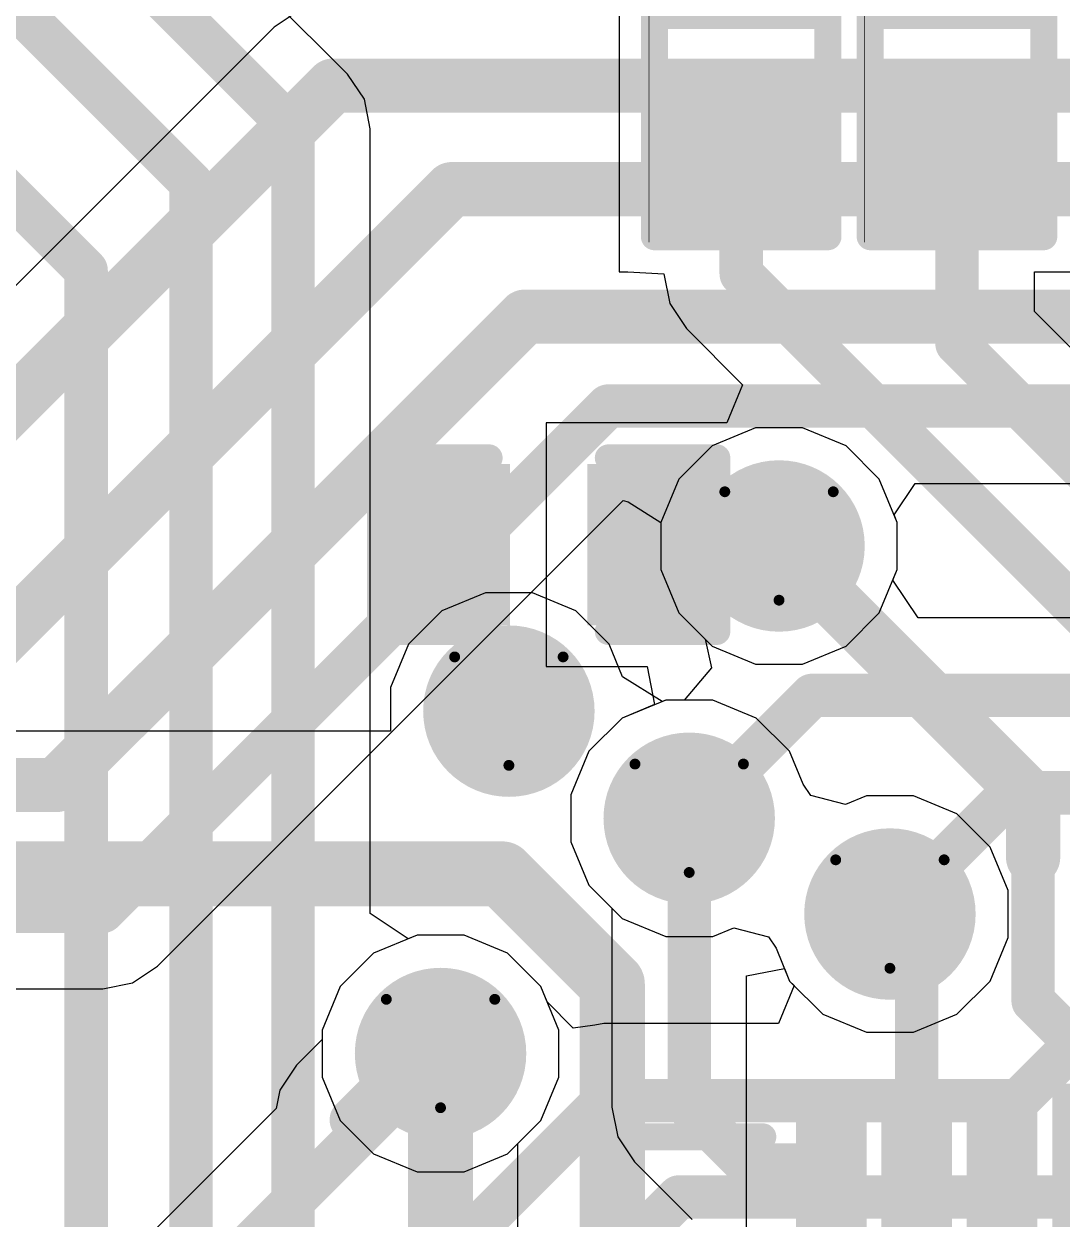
# Model space of a CAD drawing. Header units: inches. Extents: x -6 to 385, y -2 to 102.
# Drawn here: x 42.39 to 47.25, y 37.41 to 43.01 of the extents above; entities that cross this region are included whole.
import ezdxf

# ---------------------------------------------------------------- set-up
doc = ezdxf.new("R2010")
doc.units = ezdxf.units.IN
for name, color, linetype in [('Bottom Layer', 5, 'Continuous'), ('Bottom Overlay', 54, 'Continuous'), ('Bottom Paste', 16, 'Continuous'), ('Bottom Solder', 6, 'Continuous'), ('Drill Drawing', 1, 'Continuous'), ('Layer 1', 16, 'Continuous'), ('Layer 2', 76, 'Continuous'), ('Top Layer', 1, 'Continuous'), ('Top Solder', 216, 'Continuous'), ('Via Holes', 16, 'Continuous')]:
    doc.layers.add(name, color=color, linetype=linetype)

# ---------------------------------------------------------------- blocks, each defined once
blk = doc.blocks.new('56_QFN__7_7__B_10')
at = {"layer": 'Bottom Layer'}
for points in [[(1.91, -3.1), (1.91, -3.75), (1.69, -3.75), (1.69, -3.1)], [(2.31, -3.1), (2.31, -3.75), (2.09, -3.75), (2.09, -3.1)], [(2.71, -3.1), (2.71, -3.75), (2.49, -3.75), (2.49, -3.1)]]:
    blk.add_hatch(color=5, dxfattribs=at).paths.add_polyline_path(points)
at = {"layer": 'Bottom Paste'}
for points in [[(1.91, -3.1), (1.91, -3.75), (1.69, -3.75), (1.69, -3.1)], [(2.31, -3.1), (2.31, -3.75), (2.09, -3.75), (2.09, -3.1)], [(2.71, -3.1), (2.71, -3.75), (2.49, -3.75), (2.49, -3.1)]]:
    blk.add_hatch(color=16, dxfattribs=at).paths.add_polyline_path(points)
at = {"layer": 'Bottom Solder'}
for points in [[(1.565, -3.045), (1.565, -3.805), (1.235, -3.805), (1.235, -3.045)], [(1.965, -3.045), (1.965, -3.805), (1.635, -3.805), (1.635, -3.045)], [(2.365, -3.045), (2.365, -3.805), (2.035, -3.805), (2.035, -3.045)], [(2.765, -3.045), (2.765, -3.805), (2.435, -3.805), (2.435, -3.045)]]:
    blk.add_hatch(color=6, dxfattribs=at).paths.add_polyline_path(points)
at = {"layer": 'Bottom Overlay'}
for points in [[(3.556, -2.9464, 0.127, 0.127, 0), (3.556, -3.556, 0.127, 0.127, 0)], [(3.556, -3.556, 0.127, 0.127, 0), (2.921, -3.556, 0.127, 0.127, 0)]]:
    blk.add_lwpolyline(points, format="xyseb", dxfattribs=at)
for points in [[(2.8893, -3.556, 0.0635, 0.0635, 1), (2.9527, -3.556, 0.0635, 0.0635, 1)], [(3.5242, -3.556, 0.0635, 0.0635, 1), (3.5877, -3.556, 0.0635, 0.0635, 1)], [(3.5242, -3.556, 0.0635, 0.0635, 1), (3.5877, -3.556, 0.0635, 0.0635, 1)]]:
    blk.add_lwpolyline(points, format="xyseb", close=True, dxfattribs=at)
blk = doc.blocks.new('R___0402_B_20')
at = {"layer": 'Bottom Layer'}
for points in [[(-0.2413, 0.3175), (-0.2413, -0.3175), (-0.6985, -0.3175), (-0.6985, 0.3175)], [(0.6985, 0.3175), (0.6985, -0.3175), (0.2413, -0.3175), (0.2413, 0.3175)]]:
    blk.add_hatch(color=5, dxfattribs=at).paths.add_polyline_path(points)
at = {"layer": 'Bottom Paste'}
for points in [[(-0.2413, 0.3175), (-0.2413, -0.3175), (-0.6985, -0.3175), (-0.6985, 0.3175)], [(0.6985, 0.3175), (0.6985, -0.3175), (0.2413, -0.3175), (0.2413, 0.3175)]]:
    blk.add_hatch(color=16, dxfattribs=at).paths.add_polyline_path(points)
at = {"layer": 'Bottom Solder'}
for points in [[(-0.1863, 0.3725), (-0.1863, -0.3725), (-0.7535, -0.3725), (-0.7535, 0.3725)], [(0.7535, 0.3725), (0.7535, -0.3725), (0.1863, -0.3725), (0.1863, 0.3725)]]:
    blk.add_hatch(color=6, dxfattribs=at).paths.add_polyline_path(points)
at = {"layer": 'Bottom Overlay'}
for points in [[(-0.7874, 0.4064, 0.127, 0.127, 0), (-0.7874, -0.4064, 0.127, 0.127, 0)], [(-0.7874, 0.4064, 0.127, 0.127, 0), (0.7874, 0.4064, 0.127, 0.127, 0)], [(0.7874, 0.4064, 0.127, 0.127, 0), (0.7874, -0.4064, 0.127, 0.127, 0)], [(-0.8128, 0.4318, 0.00323, 0.00323, 0), (0.8128, 0.4318, 0.00323, 0.00323, 0)], [(-0.7874, -0.4064, 0.127, 0.127, 0), (0.7874, -0.4064, 0.127, 0.127, 0)]]:
    blk.add_lwpolyline(points, format="xyseb", dxfattribs=at)
for points in [[(-0.8191, 0.4064, 0.0635, 0.0635, 1), (-0.7556, 0.4064, 0.0635, 0.0635, 1)], [(-0.8191, 0.4064, 0.0635, 0.0635, 1), (-0.7556, 0.4064, 0.0635, 0.0635, 1)], [(0.7556, 0.4064, 0.0635, 0.0635, 1), (0.8191, 0.4064, 0.0635, 0.0635, 1)], [(0.7556, 0.4064, 0.0635, 0.0635, 1), (0.8191, 0.4064, 0.0635, 0.0635, 1)], [(-0.8136, 0.4318, 0.00161, 0.00161, 1), (-0.812, 0.4318, 0.00161, 0.00161, 1)], [(0.812, 0.4318, 0.00161, 0.00161, 1), (0.8136, 0.4318, 0.00161, 0.00161, 1)], [(-0.8191, -0.4064, 0.0635, 0.0635, 1), (-0.7556, -0.4064, 0.0635, 0.0635, 1)], [(-0.8191, -0.4064, 0.0635, 0.0635, 1), (-0.7556, -0.4064, 0.0635, 0.0635, 1)], [(0.7556, -0.4064, 0.0635, 0.0635, 1), (0.8191, -0.4064, 0.0635, 0.0635, 1)], [(0.7556, -0.4064, 0.0635, 0.0635, 1), (0.8191, -0.4064, 0.0635, 0.0635, 1)]]:
    blk.add_lwpolyline(points, format="xyseb", close=True, dxfattribs=at)
blk = doc.blocks.new('R___0402_B_33')
at = {"layer": 'Bottom Layer'}
for points in [[(-0.2413, 0.3175), (-0.2413, -0.3175), (-0.6985, -0.3175), (-0.6985, 0.3175)], [(0.6985, 0.3175), (0.6985, -0.3175), (0.2413, -0.3175), (0.2413, 0.3175)]]:
    blk.add_hatch(color=5, dxfattribs=at).paths.add_polyline_path(points)
at = {"layer": 'Bottom Paste'}
for points in [[(-0.2413, 0.3175), (-0.2413, -0.3175), (-0.6985, -0.3175), (-0.6985, 0.3175)], [(0.6985, 0.3175), (0.6985, -0.3175), (0.2413, -0.3175), (0.2413, 0.3175)]]:
    blk.add_hatch(color=16, dxfattribs=at).paths.add_polyline_path(points)
at = {"layer": 'Bottom Solder'}
for points in [[(-0.1863, 0.3725), (-0.1863, -0.3725), (-0.7535, -0.3725), (-0.7535, 0.3725)], [(0.7535, 0.3725), (0.7535, -0.3725), (0.1863, -0.3725), (0.1863, 0.3725)]]:
    blk.add_hatch(color=6, dxfattribs=at).paths.add_polyline_path(points)
at = {"layer": 'Bottom Overlay'}
for points in [[(-0.7874, 0.4064, 0.127, 0.127, 0), (-0.7874, -0.4064, 0.127, 0.127, 0)], [(-0.7874, 0.4064, 0.127, 0.127, 0), (0.7874, 0.4064, 0.127, 0.127, 0)], [(0.7874, 0.4064, 0.127, 0.127, 0), (0.7874, -0.4064, 0.127, 0.127, 0)], [(-0.8128, 0.4318, 0.00323, 0.00323, 0), (0.8128, 0.4318, 0.00323, 0.00323, 0)], [(-0.7874, -0.4064, 0.127, 0.127, 0), (0.7874, -0.4064, 0.127, 0.127, 0)]]:
    blk.add_lwpolyline(points, format="xyseb", dxfattribs=at)
for points in [[(-0.8191, 0.4064, 0.0635, 0.0635, 1), (-0.7556, 0.4064, 0.0635, 0.0635, 1)], [(-0.8191, 0.4064, 0.0635, 0.0635, 1), (-0.7556, 0.4064, 0.0635, 0.0635, 1)], [(0.7556, 0.4064, 0.0635, 0.0635, 1), (0.8191, 0.4064, 0.0635, 0.0635, 1)], [(0.7556, 0.4064, 0.0635, 0.0635, 1), (0.8191, 0.4064, 0.0635, 0.0635, 1)], [(-0.8136, 0.4318, 0.00161, 0.00161, 1), (-0.812, 0.4318, 0.00161, 0.00161, 1)], [(0.812, 0.4318, 0.00161, 0.00161, 1), (0.8136, 0.4318, 0.00161, 0.00161, 1)], [(-0.8191, -0.4064, 0.0635, 0.0635, 1), (-0.7556, -0.4064, 0.0635, 0.0635, 1)], [(-0.8191, -0.4064, 0.0635, 0.0635, 1), (-0.7556, -0.4064, 0.0635, 0.0635, 1)], [(0.7556, -0.4064, 0.0635, 0.0635, 1), (0.8191, -0.4064, 0.0635, 0.0635, 1)], [(0.7556, -0.4064, 0.0635, 0.0635, 1), (0.8191, -0.4064, 0.0635, 0.0635, 1)]]:
    blk.add_lwpolyline(points, format="xyseb", close=True, dxfattribs=at)
blk = doc.blocks.new('C___0402_B_68')
at = {"layer": 'Bottom Layer'}
for points in [[(-0.2413, 0.3175), (-0.2413, -0.3175), (-0.6985, -0.3175), (-0.6985, 0.3175)], [(0.6985, 0.3175), (0.6985, -0.3175), (0.2413, -0.3175), (0.2413, 0.3175)]]:
    blk.add_hatch(color=5, dxfattribs=at).paths.add_polyline_path(points)
at = {"layer": 'Bottom Paste'}
for points in [[(-0.2413, 0.3175), (-0.2413, -0.3175), (-0.6985, -0.3175), (-0.6985, 0.3175)], [(0.6985, 0.3175), (0.6985, -0.3175), (0.2413, -0.3175), (0.2413, 0.3175)]]:
    blk.add_hatch(color=16, dxfattribs=at).paths.add_polyline_path(points)
at = {"layer": 'Bottom Solder'}
for points in [[(-0.1813, 0.3775), (-0.1813, -0.3775), (-0.7585, -0.3775), (-0.7585, 0.3775)], [(0.7585, 0.3775), (0.7585, -0.3775), (0.1813, -0.3775), (0.1813, 0.3775)]]:
    blk.add_hatch(color=6, dxfattribs=at).paths.add_polyline_path(points)
at = {"layer": 'Bottom Overlay'}
for points in [[(-0.7874, -0.4064, 0.127, 0.127, 0), (-0.7874, 0.4064, 0.127, 0.127, 0)], [(-0.7874, 0.4064, 0.127, 0.127, 0), (-0.2794, 0.4064, 0.127, 0.127, 0)], [(0.2794, 0.4064, 0.127, 0.127, 0), (0.7874, 0.4064, 0.127, 0.127, 0)], [(0.7874, -0.4064, 0.127, 0.127, 0), (0.7874, 0.4064, 0.127, 0.127, 0)], [(-0.7874, -0.4064, 0.127, 0.127, 0), (-0.2794, -0.4064, 0.127, 0.127, 0)], [(0.2794, -0.4064, 0.127, 0.127, 0), (0.7874, -0.4064, 0.127, 0.127, 0)]]:
    blk.add_lwpolyline(points, format="xyseb", dxfattribs=at)
for points in [[(-0.8191, 0.4064, 0.0635, 0.0635, 1), (-0.7556, 0.4064, 0.0635, 0.0635, 1)], [(-0.8191, 0.4064, 0.0635, 0.0635, 1), (-0.7556, 0.4064, 0.0635, 0.0635, 1)], [(-0.3111, 0.4064, 0.0635, 0.0635, 1), (-0.2477, 0.4064, 0.0635, 0.0635, 1)], [(0.2477, 0.4064, 0.0635, 0.0635, 1), (0.3111, 0.4064, 0.0635, 0.0635, 1)], [(0.7556, 0.4064, 0.0635, 0.0635, 1), (0.8191, 0.4064, 0.0635, 0.0635, 1)], [(0.7556, 0.4064, 0.0635, 0.0635, 1), (0.8191, 0.4064, 0.0635, 0.0635, 1)], [(-0.8191, -0.4064, 0.0635, 0.0635, 1), (-0.7556, -0.4064, 0.0635, 0.0635, 1)], [(-0.8191, -0.4064, 0.0635, 0.0635, 1), (-0.7556, -0.4064, 0.0635, 0.0635, 1)], [(-0.3111, -0.4064, 0.0635, 0.0635, 1), (-0.2477, -0.4064, 0.0635, 0.0635, 1)], [(0.2477, -0.4064, 0.0635, 0.0635, 1), (0.3111, -0.4064, 0.0635, 0.0635, 1)], [(0.7556, -0.4064, 0.0635, 0.0635, 1), (0.8191, -0.4064, 0.0635, 0.0635, 1)], [(0.7556, -0.4064, 0.0635, 0.0635, 1), (0.8191, -0.4064, 0.0635, 0.0635, 1)]]:
    blk.add_lwpolyline(points, format="xyseb", close=True, dxfattribs=at)

msp = doc.modelspace()

# ---------------------------------------------------------------- hatches: boundary and pattern name
at = {"layer": 'Bottom Layer'}
h = msp.add_hatch(color=5, dxfattribs=at)
edge = h.paths.add_edge_path()
edge.add_arc((45.9232, 40.5638), 0.3, 0, 360)
h = msp.add_hatch(color=5, dxfattribs=at)
edge = h.paths.add_edge_path()
edge.add_arc((44.6576, 39.79), 0.3, 0, 360)
h = msp.add_hatch(color=5, dxfattribs=at)
edge = h.paths.add_edge_path()
edge.add_arc((45.5024, 39.2881), 0.3, 0, 360)
h = msp.add_hatch(color=5, dxfattribs=at)
edge = h.paths.add_edge_path()
edge.add_arc((46.4427, 38.8394), 0.3, 0, 360)
h = msp.add_hatch(color=5, dxfattribs=at)
edge = h.paths.add_edge_path()
edge.add_arc((44.3375, 38.1858), 0.3, 0, 360)
at = {"layer": 'Bottom Solder'}
h = msp.add_hatch(color=6, dxfattribs=at)
edge = h.paths.add_edge_path()
edge.add_arc((45.9232, 40.5638), 0.4016, 0, 360)
h = msp.add_hatch(color=6, dxfattribs=at)
edge = h.paths.add_edge_path()
edge.add_arc((44.6576, 39.79), 0.4016, 0, 360)
h = msp.add_hatch(color=6, dxfattribs=at)
edge = h.paths.add_edge_path()
edge.add_arc((45.5024, 39.2881), 0.4016, 0, 360)
h = msp.add_hatch(color=6, dxfattribs=at)
edge = h.paths.add_edge_path()
edge.add_arc((46.4427, 38.8394), 0.4016, 0, 360)
h = msp.add_hatch(color=6, dxfattribs=at)
edge = h.paths.add_edge_path()
edge.add_arc((44.3375, 38.1858), 0.4016, 0, 360)
at = {"layer": 'Layer 1'}
h = msp.add_hatch(color=16, dxfattribs=at)
edge = h.paths.add_edge_path()
edge.add_arc((45.9232, 40.5638), 0.3, 0, 360)
h = msp.add_hatch(color=16, dxfattribs=at)
edge = h.paths.add_edge_path()
edge.add_arc((44.6576, 39.79), 0.3, 0, 360)
h = msp.add_hatch(color=16, dxfattribs=at)
edge = h.paths.add_edge_path()
edge.add_arc((45.5024, 39.2881), 0.3, 0, 360)
h = msp.add_hatch(color=16, dxfattribs=at)
edge = h.paths.add_edge_path()
edge.add_arc((46.4427, 38.8394), 0.3, 0, 360)
h = msp.add_hatch(color=16, dxfattribs=at)
edge = h.paths.add_edge_path()
edge.add_arc((44.3375, 38.1858), 0.3, 0, 360)
at = {"layer": 'Layer 2'}
h = msp.add_hatch(color=76, dxfattribs=at)
edge = h.paths.add_edge_path()
edge.add_arc((45.9232, 40.5638), 0.3, 0, 360)
h = msp.add_hatch(color=76, dxfattribs=at)
edge = h.paths.add_edge_path()
edge.add_arc((44.6576, 39.79), 0.3, 0, 360)
h = msp.add_hatch(color=76, dxfattribs=at)
edge = h.paths.add_edge_path()
edge.add_arc((45.5024, 39.2881), 0.3, 0, 360)
h = msp.add_hatch(color=76, dxfattribs=at)
edge = h.paths.add_edge_path()
edge.add_arc((46.4427, 38.8394), 0.3, 0, 360)
h = msp.add_hatch(color=76, dxfattribs=at)
edge = h.paths.add_edge_path()
edge.add_arc((44.3375, 38.1858), 0.3, 0, 360)
at = {"layer": 'Top Layer'}
h = msp.add_hatch(color=1, dxfattribs=at)
edge = h.paths.add_edge_path()
edge.add_arc((45.9232, 40.5638), 0.3, 0, 360)
h = msp.add_hatch(color=1, dxfattribs=at)
edge = h.paths.add_edge_path()
edge.add_arc((44.6576, 39.79), 0.3, 0, 360)
h = msp.add_hatch(color=1, dxfattribs=at)
edge = h.paths.add_edge_path()
edge.add_arc((45.5024, 39.2881), 0.3, 0, 360)
h = msp.add_hatch(color=1, dxfattribs=at)
edge = h.paths.add_edge_path()
edge.add_arc((46.4427, 38.8394), 0.3, 0, 360)
h = msp.add_hatch(color=1, dxfattribs=at)
edge = h.paths.add_edge_path()
edge.add_arc((44.3375, 38.1858), 0.3, 0, 360)
at = {"layer": 'Top Solder'}
h = msp.add_hatch(color=216, dxfattribs=at)
edge = h.paths.add_edge_path()
edge.add_arc((45.9232, 40.5638), 0.4016, 0, 360)
h = msp.add_hatch(color=216, dxfattribs=at)
edge = h.paths.add_edge_path()
edge.add_arc((44.6576, 39.79), 0.4016, 0, 360)
h = msp.add_hatch(color=216, dxfattribs=at)
edge = h.paths.add_edge_path()
edge.add_arc((45.5024, 39.2881), 0.4016, 0, 360)
h = msp.add_hatch(color=216, dxfattribs=at)
edge = h.paths.add_edge_path()
edge.add_arc((46.4427, 38.8394), 0.4016, 0, 360)
h = msp.add_hatch(color=216, dxfattribs=at)
edge = h.paths.add_edge_path()
edge.add_arc((44.3375, 38.1858), 0.4016, 0, 360)
at = {"layer": 'Via Holes'}
h = msp.add_hatch(color=7, dxfattribs=at)
edge = h.paths.add_edge_path()
edge.add_arc((45.9232, 40.5638), 0.15, 0, 360)
h = msp.add_hatch(color=7, dxfattribs=at)
edge = h.paths.add_edge_path()
edge.add_arc((44.6576, 39.79), 0.15, 0, 360)
h = msp.add_hatch(color=7, dxfattribs=at)
edge = h.paths.add_edge_path()
edge.add_arc((45.5024, 39.2881), 0.15, 0, 360)
h = msp.add_hatch(color=7, dxfattribs=at)
edge = h.paths.add_edge_path()
edge.add_arc((46.4427, 38.8394), 0.15, 0, 360)
h = msp.add_hatch(color=7, dxfattribs=at)
edge = h.paths.add_edge_path()
edge.add_arc((44.3375, 38.1858), 0.15, 0, 360)

# ---------------------------------------------------------------- linework, layer by layer
at = {"layer": 'Bottom Layer'}
for p, q in [((43.9021, 42.7745), (42.5651, 44.1116)), ((45.1744, 43.7528), (45.1744, 42.7876)), ((45.1744, 42.7876), (45.1744, 41.8478)), ((43.9807, 42.6569), (43.9021, 42.7745)), ((43.9021, 42.7745), (43.9021, 42.7745)), ((44.0083, 42.5182), (43.9807, 42.6569)), ((44.0083, 38.8415), (44.0083, 42.5182)), ((45.1744, 41.8478), (45.2141, 41.8478)), ((45.2141, 41.8478), (45.3833, 41.839)), ((45.3833, 41.839), (45.4109, 41.7002)), ((47.1195, 41.6622), (47.1195, 41.8478)), ((47.1195, 41.8478), (47.3284, 41.8478)), ((45.4109, 41.7002), (45.4895, 41.5826)), ((48.9759, 39.8057), (47.1195, 41.6622)), ((45.4895, 41.5826), (45.7528, 41.3193)), ((45.7528, 41.3193), (45.6792, 41.1415)), ((45.6792, 41.1415), (44.8315, 41.1415)), ((44.8315, 41.1415), (44.8315, 39.9985)), ((44.8315, 39.9985), (45.305, 39.9985)), ((45.305, 39.9985), (45.3404, 39.8207)), ((45.3404, 39.8207), (45.1886, 39.7578)), ((45.1886, 39.7578), (45.0327, 39.6019)), ((45.0327, 39.6019), (44.9484, 39.3983)), ((44.9484, 39.3983), (44.9484, 39.1779)), ((44.9484, 39.1779), (45.0327, 38.9743)), ((45.0327, 38.9743), (45.1398, 38.8672)), ((45.1398, 38.8672), (45.1398, 37.9343)), ((44.1861, 38.7227), (44.0083, 38.8415)), ((44.2273, 38.7398), (44.1861, 38.7227)), ((44.4477, 38.7398), (44.2273, 38.7398)), ((44.6513, 38.6555), (44.4477, 38.7398)), ((44.8072, 38.4996), (44.6513, 38.6555)), ((44.8915, 38.296), (44.8072, 38.4996)), ((44.8915, 38.0756), (44.8915, 38.296)), ((44.8072, 37.872), (44.8915, 38.0756)), ((45.1398, 37.9343), (45.1398, 37.9343)), ((45.1398, 37.9343), (45.1674, 37.7955)), ((44.7001, 37.7649), (44.8072, 37.872)), ((44.7001, 37.3545), (44.7001, 37.7649)), ((45.1674, 37.7955), (45.246, 37.6779)), ((45.246, 37.6779), (45.5161, 37.4078))]:
    msp.add_line(p, q, dxfattribs=at)
for points in [[(42.3087, 43.8552, 0.2032, 0.2032, 0), (43.6458, 42.5182, 0.2032, 0.2032, 0)], [(42.2437, 43.1905, 0.2032, 0.2032, 0), (43.1681, 42.2661, 0.2032, 0.2032, 0)], [(41.9468, 42.5852, 0.2032, 0.2032, 0), (42.6772, 41.8548, 0.2032, 0.2032, 0)], [(43.6458, 34.7976, 0.2032, 0.2032, 0), (43.6458, 42.5182, 0.2032, 0.2032, 0)], [(45.7459, 41.839, 0.2032, 0.2032, 0), (45.7459, 42.3304, 0.2032, 0.2032, 0)], [(46.7569, 41.512, 0.2032, 0.2032, 0), (46.7569, 42.3304, 0.2032, 0.2032, 0)], [(43.1681, 34.6517, 0.2032, 0.2032, 0), (43.1681, 42.2661, 0.2032, 0.2032, 0)], [(42.6772, 34.5023, 0.2032, 0.2032, 0), (42.6772, 41.8548, 0.2032, 0.2032, 0)], [(45.7459, 41.839, 0.2032, 0.2032, 0), (48.4616, 39.1232, 0.2032, 0.2032, 0)], [(46.7569, 41.512, 0.2032, 0.2032, 0), (48.968, 39.3009, 0.2032, 0.2032, 0)], [(45.3141, 40.57, 0.254, 0.254, 0), (45.3172, 40.5669, 0.254, 0.254, 0)], [(45.3172, 40.5669, 0.254, 0.254, 0), (45.9201, 40.5669, 0.254, 0.254, 0)], [(45.9232, 40.5638, 0.254, 0.254, 0), (47.1136, 39.3734, 0.254, 0.254, 0)], [(47.1136, 39.1035, 0.254, 0.254, 0), (47.1136, 39.3734, 0.254, 0.254, 0)], [(45.5024, 37.9343, 0.2032, 0.2032, 0), (45.5024, 39.2881, 0.2032, 0.2032, 0)], [(47.1136, 38.4318, 0.2032, 0.2032, 0), (47.1136, 39.1035, 0.2032, 0.2032, 0)], [(46.4427, 38.8394, 0.2032, 0.2032, 0), (46.5186, 38.7635, 0.2032, 0.2032, 0)], [(46.4427, 38.732, 0.2032, 0.2032, 0), (46.4427, 38.8394, 0.2032, 0.2032, 0)], [(46.4427, 38.732, 0.2032, 0.2032, 0), (46.568, 38.6067, 0.2032, 0.2032, 0)], [(46.568, 37.6642, 0.2032, 0.2032, 0), (46.568, 38.6067, 0.2032, 0.2032, 0)], [(47.1136, 38.4318, 0.2032, 0.2032, 0), (47.3596, 38.1858, 0.2032, 0.2032, 0)], [(44.3375, 34.7035, 0.2032, 0.2032, 0), (44.3375, 38.1858, 0.2032, 0.2032, 0)], [(45.5024, 37.9343, 0.2032, 0.2032, 0), (45.7725, 37.6642, 0.2032, 0.2032, 0)], [(45.7725, 37.6642, 0.2032, 0.2032, 0), (46.168, 37.6642, 0.2032, 0.2032, 0)], [(46.968, 37.079, 0.2032, 0.2032, 0), (46.968, 37.6642, 0.2032, 0.2032, 0)]]:
    msp.add_lwpolyline(points, format="xyseb", dxfattribs=at)
for points in [[(43.595, 42.5182, 0.1016, 0.1016, 1), (43.6966, 42.5182, 0.1016, 0.1016, 1)], [(43.595, 42.5182, 0.1016, 0.1016, 1), (43.6966, 42.5182, 0.1016, 0.1016, 1)], [(45.6951, 42.3304, 0.1016, 0.1016, 1), (45.7967, 42.3304, 0.1016, 0.1016, 1)], [(46.7061, 42.3304, 0.1016, 0.1016, 1), (46.8077, 42.3304, 0.1016, 0.1016, 1)], [(43.1173, 42.2661, 0.1016, 0.1016, 1), (43.2189, 42.2661, 0.1016, 0.1016, 1)], [(43.1173, 42.2661, 0.1016, 0.1016, 1), (43.2189, 42.2661, 0.1016, 0.1016, 1)], [(42.6264, 41.8548, 0.1016, 0.1016, 1), (42.728, 41.8548, 0.1016, 0.1016, 1)], [(42.6264, 41.8548, 0.1016, 0.1016, 1), (42.728, 41.8548, 0.1016, 0.1016, 1)], [(45.6951, 41.839, 0.1016, 0.1016, 1), (45.7967, 41.839, 0.1016, 0.1016, 1)], [(45.6951, 41.839, 0.1016, 0.1016, 1), (45.7967, 41.839, 0.1016, 0.1016, 1)], [(46.7061, 41.512, 0.1016, 0.1016, 1), (46.8077, 41.512, 0.1016, 0.1016, 1)], [(46.7061, 41.512, 0.1016, 0.1016, 1), (46.8077, 41.512, 0.1016, 0.1016, 1)], [(45.2506, 40.57, 0.127, 0.127, 1), (45.3776, 40.57, 0.127, 0.127, 1)], [(45.2537, 40.5669, 0.127, 0.127, 1), (45.3807, 40.5669, 0.127, 0.127, 1)], [(45.2537, 40.5669, 0.127, 0.127, 1), (45.3807, 40.5669, 0.127, 0.127, 1)], [(45.8566, 40.5669, 0.127, 0.127, 1), (45.9836, 40.5669, 0.127, 0.127, 1)], [(45.8597, 40.5638, 0.127, 0.127, 1), (45.9867, 40.5638, 0.127, 0.127, 1)], [(47.0501, 39.3734, 0.127, 0.127, 1), (47.1771, 39.3734, 0.127, 0.127, 1)], [(47.0501, 39.3734, 0.127, 0.127, 1), (47.1771, 39.3734, 0.127, 0.127, 1)], [(45.4516, 39.2881, 0.1016, 0.1016, 1), (45.5532, 39.2881, 0.1016, 0.1016, 1)], [(47.0501, 39.1035, 0.127, 0.127, 1), (47.1771, 39.1035, 0.127, 0.127, 1)], [(47.0628, 39.1035, 0.1016, 0.1016, 1), (47.1644, 39.1035, 0.1016, 0.1016, 1)], [(46.3919, 38.8394, 0.1016, 0.1016, 1), (46.4935, 38.8394, 0.1016, 0.1016, 1)], [(46.3919, 38.8394, 0.1016, 0.1016, 1), (46.4935, 38.8394, 0.1016, 0.1016, 1)], [(46.4678, 38.7635, 0.1016, 0.1016, 1), (46.5694, 38.7635, 0.1016, 0.1016, 1)], [(46.3919, 38.732, 0.1016, 0.1016, 1), (46.4935, 38.732, 0.1016, 0.1016, 1)], [(46.3919, 38.732, 0.1016, 0.1016, 1), (46.4935, 38.732, 0.1016, 0.1016, 1)], [(46.5172, 38.6067, 0.1016, 0.1016, 1), (46.6188, 38.6067, 0.1016, 0.1016, 1)], [(46.5172, 38.6067, 0.1016, 0.1016, 1), (46.6188, 38.6067, 0.1016, 0.1016, 1)], [(47.0628, 38.4318, 0.1016, 0.1016, 1), (47.1644, 38.4318, 0.1016, 0.1016, 1)], [(47.0628, 38.4318, 0.1016, 0.1016, 1), (47.1644, 38.4318, 0.1016, 0.1016, 1)], [(44.2867, 38.1858, 0.1016, 0.1016, 1), (44.3883, 38.1858, 0.1016, 0.1016, 1)], [(45.4516, 37.9343, 0.1016, 0.1016, 1), (45.5532, 37.9343, 0.1016, 0.1016, 1)], [(45.4516, 37.9343, 0.1016, 0.1016, 1), (45.5532, 37.9343, 0.1016, 0.1016, 1)], [(45.7217, 37.6642, 0.1016, 0.1016, 1), (45.8233, 37.6642, 0.1016, 0.1016, 1)], [(45.7217, 37.6642, 0.1016, 0.1016, 1), (45.8233, 37.6642, 0.1016, 0.1016, 1)], [(46.1172, 37.6642, 0.1016, 0.1016, 1), (46.2188, 37.6642, 0.1016, 0.1016, 1)], [(46.5172, 37.6642, 0.1016, 0.1016, 1), (46.6188, 37.6642, 0.1016, 0.1016, 1)], [(46.9172, 37.6642, 0.1016, 0.1016, 1), (47.0188, 37.6642, 0.1016, 0.1016, 1)]]:
    msp.add_lwpolyline(points, format="xyseb", close=True, dxfattribs=at)
at = {"layer": 'Drill Drawing'}
for points in [[(45.6692, 40.8178, 0.0508, 0.0508, 0), (46.1772, 40.8178, 0.0508, 0.0508, 0)], [(45.6692, 40.8178, 0.0508, 0.0508, 0), (45.9232, 40.3098, 0.0508, 0.0508, 0)], [(45.9232, 40.3098, 0.0508, 0.0508, 0), (46.1772, 40.8178, 0.0508, 0.0508, 0)], [(44.4036, 40.044, 0.0508, 0.0508, 0), (44.9116, 40.044, 0.0508, 0.0508, 0)], [(44.4036, 40.044, 0.0508, 0.0508, 0), (44.6576, 39.536, 0.0508, 0.0508, 0)], [(44.6576, 39.536, 0.0508, 0.0508, 0), (44.9116, 40.044, 0.0508, 0.0508, 0)], [(45.2484, 39.5421, 0.0508, 0.0508, 0), (45.7564, 39.5421, 0.0508, 0.0508, 0)], [(45.2484, 39.5421, 0.0508, 0.0508, 0), (45.5024, 39.0341, 0.0508, 0.0508, 0)], [(45.5024, 39.0341, 0.0508, 0.0508, 0), (45.7564, 39.5421, 0.0508, 0.0508, 0)], [(46.1887, 39.0934, 0.0508, 0.0508, 0), (46.6967, 39.0934, 0.0508, 0.0508, 0)], [(46.1887, 39.0934, 0.0508, 0.0508, 0), (46.4427, 38.5854, 0.0508, 0.0508, 0)], [(46.4427, 38.5854, 0.0508, 0.0508, 0), (46.6967, 39.0934, 0.0508, 0.0508, 0)], [(44.0835, 38.4398, 0.0508, 0.0508, 0), (44.5915, 38.4398, 0.0508, 0.0508, 0)], [(44.0835, 38.4398, 0.0508, 0.0508, 0), (44.3375, 37.9318, 0.0508, 0.0508, 0)], [(44.3375, 37.9318, 0.0508, 0.0508, 0), (44.5915, 38.4398, 0.0508, 0.0508, 0)]]:
    msp.add_lwpolyline(points, format="xyseb", dxfattribs=at)
for points in [[(45.6565, 40.8178, 0.0254, 0.0254, 1), (45.6819, 40.8178, 0.0254, 0.0254, 1)], [(45.6565, 40.8178, 0.0254, 0.0254, 1), (45.6819, 40.8178, 0.0254, 0.0254, 1)], [(46.1645, 40.8178, 0.0254, 0.0254, 1), (46.1899, 40.8178, 0.0254, 0.0254, 1)], [(46.1645, 40.8178, 0.0254, 0.0254, 1), (46.1899, 40.8178, 0.0254, 0.0254, 1)], [(45.9105, 40.3098, 0.0254, 0.0254, 1), (45.9359, 40.3098, 0.0254, 0.0254, 1)], [(45.9105, 40.3098, 0.0254, 0.0254, 1), (45.9359, 40.3098, 0.0254, 0.0254, 1)], [(44.3909, 40.044, 0.0254, 0.0254, 1), (44.4163, 40.044, 0.0254, 0.0254, 1)], [(44.3909, 40.044, 0.0254, 0.0254, 1), (44.4163, 40.044, 0.0254, 0.0254, 1)], [(44.8989, 40.044, 0.0254, 0.0254, 1), (44.9243, 40.044, 0.0254, 0.0254, 1)], [(44.8989, 40.044, 0.0254, 0.0254, 1), (44.9243, 40.044, 0.0254, 0.0254, 1)], [(44.6449, 39.536, 0.0254, 0.0254, 1), (44.6703, 39.536, 0.0254, 0.0254, 1)], [(44.6449, 39.536, 0.0254, 0.0254, 1), (44.6703, 39.536, 0.0254, 0.0254, 1)], [(45.2357, 39.5421, 0.0254, 0.0254, 1), (45.2611, 39.5421, 0.0254, 0.0254, 1)], [(45.2357, 39.5421, 0.0254, 0.0254, 1), (45.2611, 39.5421, 0.0254, 0.0254, 1)], [(45.7437, 39.5421, 0.0254, 0.0254, 1), (45.7691, 39.5421, 0.0254, 0.0254, 1)], [(45.7437, 39.5421, 0.0254, 0.0254, 1), (45.7691, 39.5421, 0.0254, 0.0254, 1)], [(46.176, 39.0934, 0.0254, 0.0254, 1), (46.2014, 39.0934, 0.0254, 0.0254, 1)], [(46.176, 39.0934, 0.0254, 0.0254, 1), (46.2014, 39.0934, 0.0254, 0.0254, 1)], [(46.684, 39.0934, 0.0254, 0.0254, 1), (46.7094, 39.0934, 0.0254, 0.0254, 1)], [(46.684, 39.0934, 0.0254, 0.0254, 1), (46.7094, 39.0934, 0.0254, 0.0254, 1)], [(45.4897, 39.0341, 0.0254, 0.0254, 1), (45.5151, 39.0341, 0.0254, 0.0254, 1)], [(45.4897, 39.0341, 0.0254, 0.0254, 1), (45.5151, 39.0341, 0.0254, 0.0254, 1)], [(46.43, 38.5854, 0.0254, 0.0254, 1), (46.4554, 38.5854, 0.0254, 0.0254, 1)], [(46.43, 38.5854, 0.0254, 0.0254, 1), (46.4554, 38.5854, 0.0254, 0.0254, 1)], [(44.0708, 38.4398, 0.0254, 0.0254, 1), (44.0962, 38.4398, 0.0254, 0.0254, 1)], [(44.0708, 38.4398, 0.0254, 0.0254, 1), (44.0962, 38.4398, 0.0254, 0.0254, 1)], [(44.5788, 38.4398, 0.0254, 0.0254, 1), (44.6042, 38.4398, 0.0254, 0.0254, 1)], [(44.5788, 38.4398, 0.0254, 0.0254, 1), (44.6042, 38.4398, 0.0254, 0.0254, 1)], [(44.3248, 37.9318, 0.0254, 0.0254, 1), (44.3502, 37.9318, 0.0254, 0.0254, 1)], [(44.3248, 37.9318, 0.0254, 0.0254, 1), (44.3502, 37.9318, 0.0254, 0.0254, 1)]]:
    msp.add_lwpolyline(points, format="xyseb", close=True, dxfattribs=at)
at = {"layer": 'Layer 1'}
for p, q in [((45.813, 41.1178), (45.6094, 41.0335)), ((46.0334, 41.1178), (45.813, 41.1178)), ((46.237, 41.0335), (46.0334, 41.1178)), ((45.6094, 41.0335), (45.4535, 40.8776)), ((46.3929, 40.8776), (46.237, 41.0335)), ((45.4535, 40.8776), (45.3692, 40.674)), ((46.4772, 40.674), (46.3929, 40.8776)), ((45.3692, 40.674), (45.3692, 40.4536)), ((46.4772, 40.4536), (46.4772, 40.674)), ((45.3692, 40.4536), (45.4535, 40.25)), ((46.3929, 40.25), (46.4772, 40.4536)), ((45.4535, 40.25), (45.6094, 40.0941)), ((46.237, 40.0941), (46.3929, 40.25)), ((45.6094, 40.0941), (45.813, 40.0098)), ((46.0334, 40.0098), (46.237, 40.0941)), ((45.813, 40.0098), (46.0334, 40.0098)), ((45.3922, 39.8421), (45.1886, 39.7578)), ((45.6126, 39.8421), (45.3922, 39.8421)), ((45.8162, 39.7578), (45.6126, 39.8421)), ((45.1886, 39.7578), (45.0327, 39.6019)), ((45.972, 39.6019), (45.8162, 39.7578)), ((45.0327, 39.6019), (44.9484, 39.3983)), ((46.0357, 39.4483), (45.972, 39.6019)), ((46.0718, 39.3944), (46.0357, 39.4483)), ((44.9484, 39.3983), (44.9484, 39.1779)), ((46.2342, 39.3527), (46.0718, 39.3944)), ((46.3325, 39.3934), (46.2342, 39.3527)), ((46.5529, 39.3934), (46.3325, 39.3934)), ((46.7565, 39.3091), (46.5529, 39.3934)), ((46.9123, 39.1532), (46.7565, 39.3091)), ((44.9484, 39.1779), (45.0327, 38.9743)), ((46.9967, 38.9496), (46.9123, 39.1532)), ((45.0327, 38.9743), (45.1886, 38.8185)), ((46.9967, 38.7292), (46.9967, 38.9496)), ((45.1886, 38.8185), (45.3922, 38.7341)), ((45.6126, 38.7341), (45.7109, 38.7748)), ((45.7109, 38.7748), (45.8733, 38.7331)), ((44.2273, 38.7398), (44.0237, 38.6555)), ((44.4477, 38.7398), (44.2273, 38.7398)), ((44.6513, 38.6555), (44.4477, 38.7398)), ((45.3922, 38.7341), (45.6126, 38.7341)), ((45.8733, 38.7331), (45.9094, 38.6793)), ((46.9123, 38.5256), (46.9967, 38.7292)), ((44.0237, 38.6555), (43.8679, 38.4996)), ((44.8072, 38.4996), (44.6513, 38.6555)), ((45.9094, 38.6793), (45.973, 38.5256)), ((43.8679, 38.4996), (43.7835, 38.296)), ((44.8915, 38.296), (44.8072, 38.4996)), ((45.973, 38.5256), (46.1289, 38.3697)), ((46.7565, 38.3697), (46.9123, 38.5256)), ((46.1289, 38.3697), (46.3325, 38.2854)), ((46.5529, 38.2854), (46.7565, 38.3697)), ((43.7835, 38.296), (43.7835, 38.0756)), ((44.8915, 38.0756), (44.8915, 38.296)), ((46.3325, 38.2854), (46.5529, 38.2854)), ((43.7835, 38.0756), (43.8679, 37.872)), ((44.8072, 37.872), (44.8915, 38.0756)), ((43.8679, 37.872), (44.0237, 37.7161)), ((44.6513, 37.7161), (44.8072, 37.872)), ((44.0237, 37.7161), (44.2273, 37.6318)), ((44.4477, 37.6318), (44.6513, 37.7161)), ((44.2273, 37.6318), (44.4477, 37.6318))]:
    msp.add_line(p, q, dxfattribs=at)
at = {"layer": 'Layer 2'}
for p, q in [((44.5474, 40.344), (44.3438, 40.2597)), ((44.7678, 40.344), (44.5474, 40.344)), ((44.9714, 40.2597), (44.7678, 40.344)), ((44.3438, 40.2597), (44.188, 40.1038)), ((45.1273, 40.1038), (44.9714, 40.2597)), ((44.188, 40.1038), (44.1036, 39.9002)), ((45.1906, 39.9511), (45.1273, 40.1038)), ((45.3759, 39.8354), (45.1906, 39.9511)), ((44.1036, 39.9002), (44.1036, 39.6959)), ((45.3922, 39.8421), (45.3759, 39.8354)), ((45.6126, 39.8421), (45.3922, 39.8421)), ((45.8162, 39.7578), (45.6126, 39.8421)), ((45.972, 39.6019), (45.8162, 39.7578)), ((44.1036, 39.6959), (39.5399, 39.6959)), ((46.0357, 39.4483), (45.972, 39.6019)), ((46.0718, 39.3944), (46.0357, 39.4483)), ((46.2342, 39.3527), (46.0718, 39.3944)), ((46.3325, 39.3934), (46.2342, 39.3527)), ((46.5529, 39.3934), (46.3325, 39.3934)), ((46.7565, 39.3091), (46.5529, 39.3934)), ((46.9123, 39.1532), (46.7565, 39.3091)), ((46.9967, 38.9496), (46.9123, 39.1532)), ((46.9967, 38.7292), (46.9967, 38.9496)), ((46.9123, 38.5256), (46.9967, 38.7292)), ((45.7708, 38.5491), (45.9486, 38.5845)), ((45.9486, 38.5845), (45.973, 38.5256)), ((45.7708, 36.8976), (45.7708, 38.5491)), ((45.973, 38.5256), (46.1289, 38.3697)), ((46.7565, 38.3697), (46.9123, 38.5256)), ((46.1289, 38.3697), (46.3325, 38.2854)), ((46.5529, 38.2854), (46.7565, 38.3697)), ((46.3325, 38.2854), (46.5529, 38.2854))]:
    msp.add_line(p, q, dxfattribs=at)
for points in [[(39.4239, 39.0274, 0.3048, 0.3048, 0), (44.6261, 39.0274, 0.3048, 0.3048, 0)], [(44.6261, 39.0274, 0.3048, 0.3048, 0), (45.1422, 38.5112, 0.3048, 0.3048, 0)], [(45.1422, 33.8161, 0.3048, 0.3048, 0), (45.1422, 38.5112, 0.3048, 0.3048, 0)], [(44.3375, 33.4388, 0.3048, 0.3048, 0), (44.3375, 38.1858, 0.3048, 0.3048, 0)]]:
    msp.add_lwpolyline(points, format="xyseb", dxfattribs=at)
for points in [[(44.5499, 39.0274, 0.1524, 0.1524, 1), (44.7023, 39.0274, 0.1524, 0.1524, 1)], [(44.5499, 39.0274, 0.1524, 0.1524, 1), (44.7023, 39.0274, 0.1524, 0.1524, 1)], [(45.066, 38.5112, 0.1524, 0.1524, 1), (45.2184, 38.5112, 0.1524, 0.1524, 1)], [(45.066, 38.5112, 0.1524, 0.1524, 1), (45.2184, 38.5112, 0.1524, 0.1524, 1)], [(44.2613, 38.1858, 0.1524, 0.1524, 1), (44.4137, 38.1858, 0.1524, 0.1524, 1)]]:
    msp.add_lwpolyline(points, format="xyseb", close=True, dxfattribs=at)
at = {"layer": 'Top Layer'}
for p, q in [((43.6843, 43.0795), (43.5583, 42.9953)), ((43.5583, 42.9953), (41.953, 41.39)), ((46.4627, 40.709), (46.5615, 40.8568)), ((46.5615, 40.8568), (48.9929, 40.8568)), ((43.0113, 38.5954), (45.193, 40.7771)), ((45.193, 40.7771), (45.2165, 40.77)), ((45.2165, 40.77), (45.3692, 40.674)), ((45.3692, 40.674), (45.3692, 40.4536)), ((46.4772, 40.674), (46.4627, 40.709)), ((46.4772, 40.4536), (46.4772, 40.674)), ((45.3692, 40.4536), (45.4535, 40.25)), ((46.4568, 40.4043), (46.4772, 40.4536)), ((46.5756, 40.2265), (46.4568, 40.4043)), ((45.4535, 40.25), (45.5768, 40.1267)), ((48.4049, 40.2265), (46.5756, 40.2265)), ((45.5768, 40.1267), (45.6074, 39.9935)), ((45.6074, 39.9935), (45.4793, 39.8421)), ((45.3922, 39.8421), (45.1886, 39.7578)), ((45.4793, 39.8421), (45.3922, 39.8421)), ((45.1886, 39.7578), (45.0327, 39.6019)), ((45.0327, 39.6019), (44.9484, 39.3983)), ((44.9484, 39.3983), (44.9484, 39.1779)), ((44.9484, 39.1779), (45.0327, 38.9743)), ((45.0327, 38.9743), (45.1886, 38.8185)), ((45.1886, 38.8185), (45.3922, 38.7341)), ((45.6126, 38.7341), (45.7109, 38.7748)), ((45.7109, 38.7748), (45.8733, 38.7331)), ((44.2273, 38.7398), (44.0237, 38.6555)), ((44.4477, 38.7398), (44.2273, 38.7398)), ((44.6513, 38.6555), (44.4477, 38.7398)), ((45.3922, 38.7341), (45.6126, 38.7341)), ((45.8733, 38.7331), (45.9094, 38.6793)), ((44.0237, 38.6555), (43.8679, 38.4996)), ((44.8072, 38.4996), (44.6513, 38.6555)), ((45.9094, 38.6793), (45.973, 38.5256)), ((42.8937, 38.5168), (43.0113, 38.5954)), ((36.1849, 38.4892), (42.7549, 38.4892)), ((42.7549, 38.4892), (42.755, 38.4892)), ((42.755, 38.4892), (42.8937, 38.5168)), ((43.8679, 38.4996), (43.7835, 38.296)), ((44.8368, 38.4282), (44.8072, 38.4996)), ((45.9939, 38.5047), (45.9203, 38.3269)), ((45.973, 38.5256), (45.9939, 38.5047)), ((44.9584, 38.3049), (44.8368, 38.4282)), ((45.06, 38.3184), (44.9584, 38.3049)), ((45.1027, 38.3269), (45.06, 38.3184)), ((45.9203, 38.3269), (45.1027, 38.3269)), ((43.7835, 38.2519), (43.6629, 38.1314)), ((43.7835, 38.296), (43.7835, 38.2519)), ((43.6629, 38.1314), (43.5844, 38.0137)), ((43.5844, 38.0137), (43.5674, 37.9284)), ((43.5674, 37.9284), (40.7961, 35.1571))]:
    msp.add_line(p, q, dxfattribs=at)
for points in [[(41.6708, 40.5584, 0.254, 0.254, 0), (43.833, 42.7206, 0.254, 0.254, 0)], [(43.833, 42.7206, 0.254, 0.254, 0), (59.6, 42.7206, 0.254, 0.254, 0)], [(42.1588, 40.005, 0.254, 0.254, 0), (44.3894, 42.2356, 0.254, 0.254, 0)], [(44.3894, 42.2356, 0.254, 0.254, 0), (58.844, 42.2356, 0.254, 0.254, 0)], [(42.5375, 39.444, 0.254, 0.254, 0), (44.7317, 41.6381, 0.254, 0.254, 0)], [(44.7317, 41.6381, 0.254, 0.254, 0), (56.2281, 41.6381, 0.254, 0.254, 0)], [(42.755, 38.8518, 0.2032, 0.2032, 0), (45.1226, 41.2194, 0.2032, 0.2032, 0)], [(45.1226, 41.2194, 0.2032, 0.2032, 0), (49.1431, 41.2194, 0.2032, 0.2032, 0)], [(45.5024, 39.2881, 0.2032, 0.2032, 0), (46.0782, 39.864, 0.2032, 0.2032, 0)], [(46.0782, 39.864, 0.2032, 0.2032, 0), (48.405, 39.864, 0.2032, 0.2032, 0)], [(27.8385, 39.444, 0.254, 0.254, 0), (42.5375, 39.444, 0.254, 0.254, 0)], [(46.4427, 38.8394, 0.2032, 0.2032, 0), (47.0105, 39.4072, 0.2032, 0.2032, 0)], [(47.0105, 39.4072, 0.2032, 0.2032, 0), (48.1857, 39.4072, 0.2032, 0.2032, 0)], [(35.3309, 38.8518, 0.2032, 0.2032, 0), (42.755, 38.8518, 0.2032, 0.2032, 0)], [(47.0424, 37.9643, 0.2032, 0.2032, 0), (47.8139, 38.7358, 0.2032, 0.2032, 0)], [(40.9463, 34.7946, 0.2032, 0.2032, 0), (44.3375, 38.1858, 0.2032, 0.2032, 0)], [(43.9193, 37.875, 0.2032, 0.2032, 0), (44.2301, 38.1858, 0.2032, 0.2032, 0)], [(44.2301, 38.1858, 0.2032, 0.2032, 0), (44.3375, 38.1858, 0.2032, 0.2032, 0)], [(44.3818, 37.2434, 0.2032, 0.2032, 0), (45.1027, 37.9643, 0.2032, 0.2032, 0)], [(45.1027, 37.9643, 0.2032, 0.2032, 0), (47.0424, 37.9643, 0.2032, 0.2032, 0)], [(44.8678, 36.9271, 0.2032, 0.2032, 0), (45.4546, 37.5139, 0.2032, 0.2032, 0)], [(45.4546, 37.5139, 0.2032, 0.2032, 0), (48.6808, 37.5139, 0.2032, 0.2032, 0)]]:
    msp.add_lwpolyline(points, format="xyseb", dxfattribs=at)
for points in [[(43.7695, 42.7206, 0.127, 0.127, 1), (43.8965, 42.7206, 0.127, 0.127, 1)], [(43.7695, 42.7206, 0.127, 0.127, 1), (43.8965, 42.7206, 0.127, 0.127, 1)], [(44.3259, 42.2356, 0.127, 0.127, 1), (44.4529, 42.2356, 0.127, 0.127, 1)], [(44.3259, 42.2356, 0.127, 0.127, 1), (44.4529, 42.2356, 0.127, 0.127, 1)], [(44.6682, 41.6381, 0.127, 0.127, 1), (44.7952, 41.6381, 0.127, 0.127, 1)], [(44.6682, 41.6381, 0.127, 0.127, 1), (44.7952, 41.6381, 0.127, 0.127, 1)], [(45.0718, 41.2194, 0.1016, 0.1016, 1), (45.1734, 41.2194, 0.1016, 0.1016, 1)], [(45.0718, 41.2194, 0.1016, 0.1016, 1), (45.1734, 41.2194, 0.1016, 0.1016, 1)], [(46.0274, 39.864, 0.1016, 0.1016, 1), (46.129, 39.864, 0.1016, 0.1016, 1)], [(46.0274, 39.864, 0.1016, 0.1016, 1), (46.129, 39.864, 0.1016, 0.1016, 1)], [(42.474, 39.444, 0.127, 0.127, 1), (42.601, 39.444, 0.127, 0.127, 1)], [(42.474, 39.444, 0.127, 0.127, 1), (42.601, 39.444, 0.127, 0.127, 1)], [(46.9597, 39.4072, 0.1016, 0.1016, 1), (47.0613, 39.4072, 0.1016, 0.1016, 1)], [(46.9597, 39.4072, 0.1016, 0.1016, 1), (47.0613, 39.4072, 0.1016, 0.1016, 1)], [(45.4516, 39.2881, 0.1016, 0.1016, 1), (45.5532, 39.2881, 0.1016, 0.1016, 1)], [(42.7042, 38.8518, 0.1016, 0.1016, 1), (42.8058, 38.8518, 0.1016, 0.1016, 1)], [(42.7042, 38.8518, 0.1016, 0.1016, 1), (42.8058, 38.8518, 0.1016, 0.1016, 1)], [(46.3919, 38.8394, 0.1016, 0.1016, 1), (46.4935, 38.8394, 0.1016, 0.1016, 1)], [(44.1793, 38.1858, 0.1016, 0.1016, 1), (44.2809, 38.1858, 0.1016, 0.1016, 1)], [(44.1793, 38.1858, 0.1016, 0.1016, 1), (44.2809, 38.1858, 0.1016, 0.1016, 1)], [(44.2867, 38.1858, 0.1016, 0.1016, 1), (44.3883, 38.1858, 0.1016, 0.1016, 1)], [(44.2867, 38.1858, 0.1016, 0.1016, 1), (44.3883, 38.1858, 0.1016, 0.1016, 1)], [(45.0519, 37.9643, 0.1016, 0.1016, 1), (45.1535, 37.9643, 0.1016, 0.1016, 1)], [(45.0519, 37.9643, 0.1016, 0.1016, 1), (45.1535, 37.9643, 0.1016, 0.1016, 1)], [(46.9916, 37.9643, 0.1016, 0.1016, 1), (47.0932, 37.9643, 0.1016, 0.1016, 1)], [(46.9916, 37.9643, 0.1016, 0.1016, 1), (47.0932, 37.9643, 0.1016, 0.1016, 1)], [(43.8685, 37.875, 0.1016, 0.1016, 1), (43.9701, 37.875, 0.1016, 0.1016, 1)], [(45.4038, 37.5139, 0.1016, 0.1016, 1), (45.5054, 37.5139, 0.1016, 0.1016, 1)], [(45.4038, 37.5139, 0.1016, 0.1016, 1), (45.5054, 37.5139, 0.1016, 0.1016, 1)]]:
    msp.add_lwpolyline(points, format="xyseb", close=True, dxfattribs=at)

# ---------------------------------------------------------------- block references
for name, p, rotation in [('R___0402_B_33', (45.7459, 42.8003), 90), ('R___0402_B_20', (46.7569, 42.8003), 90), ('56_QFN__7_7__B_10', (48.768, 34.2392), 180)]:
    msp.add_blockref(name, p, dxfattribs=dict(rotation=rotation))
msp.add_blockref('C___0402_B_68', (44.8442, 40.57))

doc.saveas('drawing.dxf')
